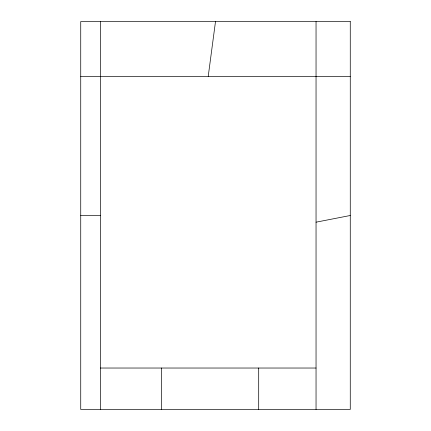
<?xml version="1.0" encoding="UTF-8"?>
<svg xmlns="http://www.w3.org/2000/svg" width="431" height="431" viewBox="0 0 431 431"><rect width="100%" height="100%" fill="white"/><g stroke="black" fill="none" stroke-linecap="round" stroke-linejoin="round"><path stroke-width="0.65" d="M208.227 76.33L215.5 21.55M316.042 222.18L350.268 215.5M80.732 76.33L350.268 76.33M80.732 215.5L100.412 215.5M100.412 368.031L316.042 368.031M316.042 21.55L316.042 409.45M258.697 368.031L258.697 409.45M161.35 368.031L161.35 409.45M100.412 21.55L100.412 409.45M350.268 21.55L80.732 21.55L80.732 409.45L350.268 409.45L350.268 21.55"/></g></svg>
